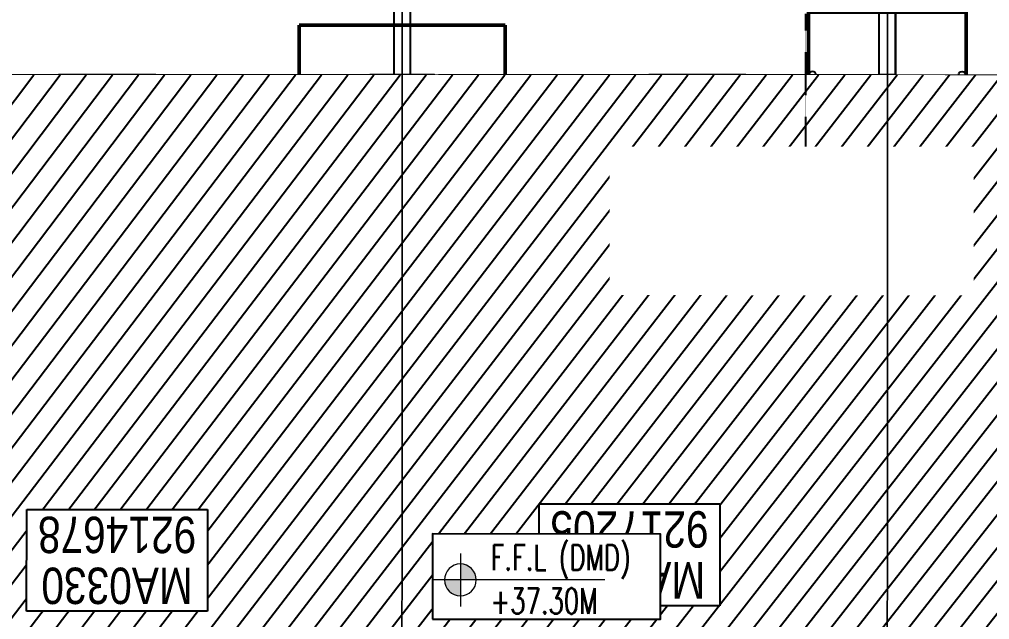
# Model space of a CAD drawing. Header units: centimetres. Extents: x -6122352 to 7132207, y -1694241 to 1947892.
# Drawn here: x 163390 to 175391, y -96716 to -89292 of the extents above; entities that cross this region are included whole.
import ezdxf

# ---------------------------------------------------------------- set-up
doc = ezdxf.new("R2010")
doc.units = ezdxf.units.CM
doc.header["$MEASUREMENT"] = 0
for name, pattern in [('2. HG-ST XR COL 3A (5V 7V 9V 11V - GF (4M & 5D-E)$0$HIDDEN', [0.375, 0.25, -0.125]), ('DASHED2', [0.375, 0.25, -0.125]), ('XR-AR-MID-SETTING OUT FOR MASTER$0$23585-XR-AR-MID-GROUND FLOOR$0$23261-XR-AR-SI-GF$0$HIDDEN', [0.375, 0.25, -0.125]), ('XR-AR-MID-SETTING OUT FOR MASTER$0$23585-XR-AR-MID-GROUND FLOOR$0$945-4P-1-101-GROUND FLOOR PLAN$0$XR-MIDDLE-GROUND FLOOR PLAN$0$HIDDEN', [9.524999999999999, 6.35, -3.175]), ('XR-AR-MID-SETTING OUT FOR MASTER$0$23585-XR-AR-MID-GROUND FLOOR$0$945-4P-1-101-GROUND FLOOR PLAN$0$XR-MIDDLE-GROUND FLOOR PLAN$0$HIDDEN2', [0.1875, 0.125, -0.0625])]:
    doc.linetypes.add(name, pattern=pattern)
for name, color, linetype in [('00-MI-DIM', 7, 'Continuous'), ('@MI-REF LAYER', 7, 'Continuous'), ('B_TH_8', 7, 'Continuous'), ('XR-AR-MID-SETTING OUT FOR MASTER$0$23585-XR-AR-MID-GROUND FLOOR$0$A-Flor-Strs', 1, 'Continuous'), ('XR-AR-MID-SETTING OUT FOR MASTER$0$23585-XR-AR-MID-GROUND FLOOR$0$GS-HATCH-FLOOR TILE', 251, 'Continuous'), ('Xref group 33-41$0$S-LEVELS', 2, 'Continuous'), ('Xref group 33-41$0$TYPICAL NEW PROFILE', 3, 'Continuous')]:
    doc.layers.add(name, color=color, linetype=linetype)
doc.layers.add('08-Compound Wall-4', color=7, linetype='Continuous', lineweight=25, true_color=0xff4405)
for name, color, linetype, lineweight in [('23585-XR-AR-DAMAC PLOT LIMITS$0$1-Mid units', 41, 'Continuous', 5), ('@ Foundations', 4, 'DASHED2', 50), ('A-ANNO-TEXT', 3, 'Continuous', 25), ('XR-AR-MID-SETTING OUT FOR MASTER$0$23585-XR-AR-MID-GROUND FLOOR$0$$A-GLAZ-WNDO', 232, 'Continuous', 9), ('XR-AR-MID-SETTING OUT FOR MASTER$0$23585-XR-AR-MID-GROUND FLOOR$0$$A-WALL', 1, 'Continuous', 5), ('XR-AR-MID-SETTING OUT FOR MASTER$0$23585-XR-AR-MID-GROUND FLOOR$0$A-DOOR', 31, 'Continuous', 5), ('XR-AR-MID-SETTING OUT FOR MASTER$0$23585-XR-AR-MID-GROUND FLOOR$0$A-DOOR-FULL', 1, 'Continuous', 9), ('XR-AR-MID-SETTING OUT FOR MASTER$0$23585-XR-AR-MID-GROUND FLOOR$0$A-EQUP-KITN-PLAN', 202, 'Continuous', 9), ('XR-AR-MID-SETTING OUT FOR MASTER$0$23585-XR-AR-MID-GROUND FLOOR$0$A-FLOR-OVHD', 9, 'XR-AR-MID-SETTING OUT FOR MASTER$0$23585-XR-AR-MID-GROUND FLOOR$0$23261-XR-AR-SI-GF$0$HIDDEN', 15), ('XR-AR-MID-SETTING OUT FOR MASTER$0$23585-XR-AR-MID-GROUND FLOOR$0$A-FLOR-PATT', 8, 'Continuous', 5), ('XR-AR-MID-SETTING OUT FOR MASTER$0$23585-XR-AR-MID-GROUND FLOOR$0$A-GLAZ-SILL', 8, 'Continuous', 5), ('XR-AR-MID-SETTING OUT FOR MASTER$0$23585-XR-AR-MID-GROUND FLOOR$0$A-GLAZ-WNDO', 232, 'Continuous', 9), ('XR-AR-MID-SETTING OUT FOR MASTER$0$23585-XR-AR-MID-GROUND FLOOR$0$A-WALL', 7, 'Continuous', 30), ('XR-AR-MID-SETTING OUT FOR MASTER$0$23585-XR-AR-MID-GROUND FLOOR$0$A-WALL-FNSH', 9, 'Continuous', 5), ('XR-AR-MID-SETTING OUT FOR MASTER$0$23585-XR-AR-MID-GROUND FLOOR$0$S-COLS', 51, 'Continuous', 40), ('Xref group 33-41$0$36-TAGLVL', 23, 'Continuous', 9)]:
    doc.layers.add(name, color=color, linetype=linetype, lineweight=lineweight)
doc.styles.add('Xref group 33-41$0$DLT_TEXT', font='romans.shx', dxfattribs={"width": 0.7})
doc.styles.add('Xref group 33-41$0$Overall SOP Plan$0$LAC-609-NG10-1-XREF-GRID-125SC$0$GRID-DIM-NO', font='arial.ttf', dxfattribs={"width": 0.8})

# ---------------------------------------------------------------- blocks, each defined once
blk = doc.blocks.new('23585-XR-AR-DAMAC PLOT LIMITS')
at = {"layer": '23585-XR-AR-DAMAC PLOT LIMITS$0$1-Mid units', "color": 251, "true_color": 0x636466}
for points in [[(496589.3044999996, 2768951.979900001), (496571.6095000003, 2768968.193499999), (496575.6628999999, 2768972.6173), (496593.3579000002, 2768956.4037)], [(496585.2511, 2768947.5561), (496567.5560999997, 2768963.7697), (496571.6095000003, 2768968.193499999), (496589.3044999996, 2768951.979900001)], [(496581.1977000004, 2768943.132300001), (496563.5025000004, 2768959.346100001), (496567.5560999997, 2768963.7697), (496585.2511, 2768947.5561)]]:
    blk.add_lwpolyline(points, close=True, dxfattribs=at)
blk = doc.blocks.new('A$Cf093b529')
at = {"layer": 'A-ANNO-TEXT'}
blk.add_blockref('23585-XR-AR-DAMAC PLOT LIMITS', (-495391.9901121984, -2768603.441896566), dxfattribs=at)
blk = doc.blocks.new('Xref group 33-41$0$LVL  ATTR')
at = {"color": 7}
blk.add_wipeout([(-0.33727806633866564, 0.38352486299273547), (1.8973092599409713, 0.38352486299273547), (1.8973092599409713, -0.45047952129880775), (-0.33727806633866564, -0.4504795212988073)], dxfattribs=at)
at = {"layer": 'Xref group 33-41$0$36-TAGLVL', "extrusion": (-4.888139810645865e-07, 1.406522031717416e-17, 0.9999999999998805)}
h = blk.add_hatch(color=252, dxfattribs=at)
h.paths.add_polyline_path([(-0.06536514837319736, 0.1562500046566129, 0.4142135623730951), (-0.2216151483731973, 4.656612873077392e-09), (-0.06536514837319736, 4.656612873077392e-09)])
h.paths.add_polyline_path([(0.09088485162680264, 4.656612873077392e-09), (-0.06536514837319736, 4.656612873077392e-09), (-0.06536514837319736, -0.1562499953433871, 0.4142135623730951)])
at = {"layer": 'Xref group 33-41$0$36-TAGLVL', "extrusion": (-4.888139810645865e-07, 1.406522031717408e-17, 0.9999999999998805)}
for p, q in [((-0.06536515014719235, -0.2604166821887048), (-0.06536515014719235, 0.2604166511446238)), ((1.351057254982072, -1.396983861923218e-08, 5.262988010916589e-07), (-0.3253053234689158, -1.396983861923218e-08, -1.018362459642307e-07))]:
    blk.add_line(p, q, dxfattribs=at)
blk.add_circle((-0.06536514830387681, -4.494034574497252e-25, 3.195139836529895e-08), 0.15625, dxfattribs=at)
at = {"layer": 'Xref group 33-41$0$S-LEVELS', "color": 1}
blk.add_lwpolyline([(-0.3372780663386656, 0.3835248629927364), (1.897309259940972, 0.3835248629927364), (1.897309259940972, -0.4504795212988069), (-0.3372780663386656, -0.4504795212988069)], close=True, dxfattribs=at)
at = {"layer": 'Xref group 33-41$0$TYPICAL NEW PROFILE', "color": 3, "style": 'Xref group 33-41$0$DLT_TEXT', "width": 0.7}
for tag, p in [('+0.00M', (0.2413431143818681, 0.067100426539497, -0.0001437184612911057)), ('S.S.L', (0.2413431143818681, -0.3452672204089993, -0.0001437184612911057))]:
    blk.add_attdef(tag, p, '', height=0.2500000000000001, dxfattribs=at)
blk = doc.blocks.new('XR-AR-MID-SETTING OUT FOR MASTER$0$23585-XR-AR-MID-GROUND FLOOR$0$945-4P-1-101-GROUND FLOOR PLAN$0$XR-MIDDLE-CAR PARK HATCH')
at = {"layer": 'XR-AR-MID-SETTING OUT FOR MASTER$0$23585-XR-AR-MID-GROUND FLOOR$0$A-FLOR-PATT'}
blk.add_lwpolyline([(9250.002853021142, 100.0129149327577), (9249.99679574091, 5500.000000009181), (15050.00005108526, 5502.664669244065), (15050.00005108526, 100.450321876061)], close=True, dxfattribs=at)
blk = doc.blocks.new('*U1930')
for points in [[(91, -5.684341886080801e-14), (41, -5.684341886080801e-14), (41, 1021), (91, 1021)], [(0, 0), (38, -5.684341886080801e-14), (38, -50), (50, -50), (50, -122.2246979483663), (0, -122.2246979483663)], [(1100, 2.842170943040401e-14), (1062, -2.842170943040401e-14), (1062, -49.99999999999997), (1050, -49.99999999999997), (1050, -122.2246979483662), (1100, -122.2246979483662)]]:
    blk.add_lwpolyline(points, close=True)
at = {"color": 8, "linetype": 'XR-AR-MID-SETTING OUT FOR MASTER$0$23585-XR-AR-MID-GROUND FLOOR$0$945-4P-1-101-GROUND FLOOR PLAN$0$XR-MIDDLE-GROUND FLOOR PLAN$0$HIDDEN2'}
blk.add_arc((41, -5.684341886080801e-14), 1021, 1.594950045944486e-15, 90, dxfattribs=at)
at = {"layer": 'XR-AR-MID-SETTING OUT FOR MASTER$0$23585-XR-AR-MID-GROUND FLOOR$0$A-GLAZ-SILL', "linetype": 'XR-AR-MID-SETTING OUT FOR MASTER$0$23585-XR-AR-MID-GROUND FLOOR$0$945-4P-1-101-GROUND FLOOR PLAN$0$XR-MIDDLE-GROUND FLOOR PLAN$0$HIDDEN2', "ltscale": 3}
blk.add_lwpolyline([(0, 0), (1100, 0), (1100, -122.2246979483662), (0, -122.2246979483662)], close=True, dxfattribs=at)
blk = doc.blocks.new('*U27')
for points in [[(91, -5.684341886080801e-14), (41, -5.684341886080801e-14), (41, 1021), (91, 1021)], [(0, 0), (38, -5.684341886080801e-14), (38, -50), (50, -50), (50, -249.9999019090924), (0, -249.9999019090924)], [(1100, 2.842170943040401e-14), (1062, -2.842170943040401e-14), (1062, -49.99999999999997), (1050, -49.99999999999997), (1050, -249.9999019090924), (1100, -249.9999019090924)]]:
    blk.add_lwpolyline(points, close=True)
at = {"color": 8, "linetype": 'XR-AR-MID-SETTING OUT FOR MASTER$0$23585-XR-AR-MID-GROUND FLOOR$0$945-4P-1-101-GROUND FLOOR PLAN$0$XR-MIDDLE-GROUND FLOOR PLAN$0$HIDDEN2'}
blk.add_arc((41, -5.684341886080801e-14), 1021, 1.594950045944486e-15, 90, dxfattribs=at)
at = {"layer": 'XR-AR-MID-SETTING OUT FOR MASTER$0$23585-XR-AR-MID-GROUND FLOOR$0$A-GLAZ-SILL', "linetype": 'XR-AR-MID-SETTING OUT FOR MASTER$0$23585-XR-AR-MID-GROUND FLOOR$0$945-4P-1-101-GROUND FLOOR PLAN$0$XR-MIDDLE-GROUND FLOOR PLAN$0$HIDDEN2', "ltscale": 3}
blk.add_lwpolyline([(0, 0), (1100, 0), (1100, -249.9999019090924), (0, -249.9999019090924)], close=True, dxfattribs=at)
blk = doc.blocks.new('XR-AR-MID-SETTING OUT FOR MASTER$0$23585-XR-AR-MID-GROUND FLOOR$0$945-4P-1-101-GROUND FLOOR PLAN$0$XR-MIDDLE-GROUND FLOOR PLAN$0$A$C69996ABC')
at = {"layer": 'XR-AR-MID-SETTING OUT FOR MASTER$0$23585-XR-AR-MID-GROUND FLOOR$0$A-FLOR-OVHD', "linetype": 'XR-AR-MID-SETTING OUT FOR MASTER$0$23585-XR-AR-MID-GROUND FLOOR$0$945-4P-1-101-GROUND FLOOR PLAN$0$XR-MIDDLE-GROUND FLOOR PLAN$0$HIDDEN2', "ltscale": 5}
for p, q in [((-1.567610912189821e-07, 0.8999993633871721), (0.09999984323878941, 0.8999992964713464)), ((-1.567610912189821e-07, 0.8999993633871721), (-1.567612066821766e-07, -6.366128229018386e-07)), ((-1.567612066821766e-07, -6.366128229018386e-07), (0.09999984323878763, -7.035294533608294e-07))]:
    blk.add_line(p, q, dxfattribs=at)
blk.add_lwpolyline([(0.09999984323878763, 0.8499993633871732), (0.2499998432387915, 0.4499993633871799), (0.1000013713221097, 0.04999936338717248)], dxfattribs=at)
at = {"layer": 'XR-AR-MID-SETTING OUT FOR MASTER$0$23585-XR-AR-MID-GROUND FLOOR$0$A-GLAZ-WNDO'}
for p, q in [((0.09999984323878763, 0.8499993633871732), (0.09999984323878763, 0.8999993633871703)), ((0.09999984323878941, 0.8999993633871721), (0.09999984323878763, -6.366128264545523e-07)), ((0.2499998432387809, 0.8499993633871732), (0.09999984323878763, 0.8499993633871732)), ((0.2499998432387809, 0.8999993633871703), (0.2499998432387809, 0.8499993633871732)), ((0.2499998432387809, 0.8499993633871732), (0.2499998432387809, 0.04999936338717248)), ((0.09999984323878763, -6.366128246781955e-07), (0.09999984323878763, 0.04999936338717248)), ((0.09999984323878763, 0.04999936338717248), (0.2499998432387809, 0.04999936338717248)), ((0.249999843238875, -6.366128388890502e-07), (0.249999843238875, 0.04999936338715827))]:
    blk.add_line(p, q, dxfattribs=at)
for points in [[(0.2499986387444419, 0.8999993968456259), (0.0999998435430971, 0.8999992964713464)], [(0.09999984323878763, -7.035294533608294e-07), (0.2499998432388448, -6.366128317836228e-07)]]:
    blk.add_lwpolyline(points, dxfattribs=at)
blk.add_lwpolyline([(0.2499998432387951, 0.8499993633871732), (0.2499998432387933, 0.04999936338717248), (0.1999998432387962, 0.04999936338717248), (0.1999998432387962, 0.8499993633871732)], close=True, dxfattribs=at)
blk = doc.blocks.new('XR-AR-MID-SETTING OUT FOR MASTER$0$23585-XR-AR-MID-GROUND FLOOR$0$945-4P-1-101-GROUND FLOOR PLAN$0$XR-MIDDLE-GROUND FLOOR PLAN$0$A$C70344426')
at = {"layer": 'XR-AR-MID-SETTING OUT FOR MASTER$0$23585-XR-AR-MID-GROUND FLOOR$0$A-GLAZ-SILL'}
blk.add_line((0.2499999770719823, 2.649999396845162), (0.2499999770722034, -6.03154830969288e-07), dxfattribs=at)
at = {"layer": 'XR-AR-MID-SETTING OUT FOR MASTER$0$23585-XR-AR-MID-GROUND FLOOR$0$A-GLAZ-WNDO'}
for p, q in [((-2.292779743839901e-08, 2.649999396845162), (-2.292779743839901e-08, 2.599999396845165)), ((-2.292779743839901e-08, 2.649999396845162), (0.2499999770719823, 2.649999396845162)), ((0.14999997707221, 2.599999396845165), (0.14999997707221, 2.649999396845162)), ((-2.292779743839901e-08, 2.599999396845165), (0.14999997707221, 2.599999396845165)), ((0.14999997707221, 2.599999396845165), (0.1499999770722091, -6.031548327456449e-07)), ((-2.29277832275443e-08, 1.799999396845166), (-2.29277832275443e-08, 1.749999396845167)), ((0.14999997707221, 1.799999396845166), (-2.29277832275443e-08, 1.799999396845166)), ((-2.29277832275443e-08, 1.749999396845167), (0.14999997707221, 1.749999396845167)), ((0.14999997707221, 1.749999396845167), (0.14999997707221, 1.799999396845166)), ((-2.29277832275443e-08, 0.8999993968451641), (-2.292778233936588e-08, 0.8499993968451669)), ((0.14999997707221, 0.8999993968451641), (-2.29277832275443e-08, 0.8999993968451641)), ((-2.292778233936588e-08, 0.8499993968451669), (0.14999997707221, 0.8499993968451669)), ((-2.292778233936588e-08, 0.8499993968451669), (-2.292778233936588e-08, 0.04999939684516619)), ((0.14999997707221, 0.8499993968451669), (0.14999997707221, 0.8999993968451641)), ((0.1499999770722091, 0.04999939684516619), (-2.292778233936588e-08, 0.04999939684516619)), ((-2.29278782626352e-08, -6.031548451801427e-07), (-2.29278782626352e-08, 0.04999939684515198)), ((0.1499999770722091, -6.03154830969288e-07), (0.1499999770722091, 0.04999939684516619)), ((0.2499999770722034, -6.03154830969288e-07), (-2.292778233936588e-08, -6.03154830969288e-07))]:
    blk.add_line(p, q, dxfattribs=at)
blk.add_lwpolyline([(0.04999997707220061, 1.799999396845166), (0.04999997707219972, 2.599999396845165), (-2.292779743839901e-08, 2.599999396845165), (-2.292779566204217e-08, 0.8999993968451641), (0.0499999770722015, 0.8999993968451641), (0.04999997707220061, 1.749999396845167)], dxfattribs=at)
blk.add_lwpolyline([(-2.292779566204217e-08, 0.8499993968451669), (-2.292779655022059e-08, 0.04999939684516619), (0.04999997707220061, 0.04999939684516619), (0.0499999770722015, 0.8499993968451669)], close=True, dxfattribs=at)
blk = doc.blocks.new('*U28')
for points in [[(0, 69.99999979828543), (38, 69.99999979828549), (38, 119.9999997982854), (50, 119.9999997982854), (50, 179.9999998655237), (0, 179.9999998655237)], [(1100, 69.9999997982854), (1062, 69.99999979828546), (1062, 119.9999997982854), (1050, 119.9999997982854), (1050, 179.9999998655236), (1100, 179.9999998655236)], [(91, 69.99999979828549), (41, 69.99999979828549), (41, -951.0000002017147), (91, -951.0000002017147)]]:
    blk.add_lwpolyline(points, close=True)
at = {"color": 8, "linetype": 'XR-AR-MID-SETTING OUT FOR MASTER$0$23585-XR-AR-MID-GROUND FLOOR$0$945-4P-1-101-GROUND FLOOR PLAN$0$XR-MIDDLE-GROUND FLOOR PLAN$0$HIDDEN2'}
blk.add_arc((41, 69.99999979828549), 1021, 270, 0, dxfattribs=at)
at = {"layer": 'XR-AR-MID-SETTING OUT FOR MASTER$0$23585-XR-AR-MID-GROUND FLOOR$0$A-GLAZ-SILL', "linetype": 'XR-AR-MID-SETTING OUT FOR MASTER$0$23585-XR-AR-MID-GROUND FLOOR$0$945-4P-1-101-GROUND FLOOR PLAN$0$XR-MIDDLE-GROUND FLOOR PLAN$0$HIDDEN2', "ltscale": 3}
blk.add_lwpolyline([(0, 69.99999979828543), (1100, 69.99999979828543), (1100, 179.9999998655236), (0, 179.9999998655236)], close=True, dxfattribs=at)
blk = doc.blocks.new('XR-AR-MID-SETTING OUT FOR MASTER$0$23585-XR-AR-MID-GROUND FLOOR$0$945-4P-1-101-GROUND FLOOR PLAN$0$XR-MIDDLE-GROUND FLOOR PLAN$0$A$C2DB306E2')
at = {"layer": 'XR-AR-MID-SETTING OUT FOR MASTER$0$23585-XR-AR-MID-GROUND FLOOR$0$A-DOOR-FULL'}
for p, q in [((0.1500002073711251, 1.24999990754791), (0.05000020737113076, 1.24999990754791)), ((0.05000020737113076, 1.24999990754791), (0.05000020737113076, 1.199999907547909)), ((0.1500002073711251, 1.199999907547909), (0.1500002073711251, 1.24999990754791)), ((0.05000020737113076, 1.199999907547909), (0.1500002073711251, 1.199999907547909)), ((2.073711318217875e-07, 0.7999999075479082), (2.073711318217875e-07, -9.245209264818754e-08)), ((2.073711318217875e-07, 0.7999999075479082), (0.04000020737113097, 0.7999999075479082)), ((0.04000020737113097, 0.7999999075479082), (0.04000020737113452, -9.245209264818754e-08)), ((0.05000020737113253, 0.3499999075479089), (0.05000020737113253, 0.3999999075479096)), ((0.05000020737113253, 0.3999999075479096), (0.1500002073711322, 0.399999907547908)), ((0.1500002073711322, 0.399999907547908), (0.1500002073711322, 0.3499999075479073)), ((0.1500002073711322, 0.3499999075479073), (0.05000020737113253, 0.3499999075479089)), ((2.073711318217875e-07, -9.245209264818754e-08), (0.04000020737113452, -9.245209264818754e-08))]:
    blk.add_line(p, q, dxfattribs=at)
at = {"layer": 'XR-AR-MID-SETTING OUT FOR MASTER$0$23585-XR-AR-MID-GROUND FLOOR$0$A-GLAZ-SILL', "linetype": 'XR-AR-MID-SETTING OUT FOR MASTER$0$23585-XR-AR-MID-GROUND FLOOR$0$945-4P-1-101-GROUND FLOOR PLAN$0$XR-MIDDLE-GROUND FLOOR PLAN$0$HIDDEN2', "ltscale": 3}
for p, q in [((0.05000020737113076, 1.199999907547909), (0.05000020737113431, 0.399999907547908)), ((0.1500002073711251, 1.199999907547909), (0.1500002073711304, 0.3999999075479083))]:
    blk.add_line(p, q, dxfattribs=at)
blk = doc.blocks.new('XR-AR-MID-SETTING OUT FOR MASTER$0$23585-XR-AR-MID-GROUND FLOOR$0$945-4P-1-101-GROUND FLOOR PLAN$0$XR-MIDDLE-GROUND FLOOR PLAN$0$WRFWF')
at = {"layer": 'XR-AR-MID-SETTING OUT FOR MASTER$0$23585-XR-AR-MID-GROUND FLOOR$0$A-FLOR-OVHD', "linetype": 'XR-AR-MID-SETTING OUT FOR MASTER$0$23585-XR-AR-MID-GROUND FLOOR$0$945-4P-1-101-GROUND FLOOR PLAN$0$XR-MIDDLE-GROUND FLOOR PLAN$0$HIDDEN', "ltscale": 0.1}
for p, q in [((9250.00889430586, 14089.9999996908), (9250.008894346622, 9909.449274283641)), ((10350.00889432596, 14089.44927426482), (9250.008894305867, 14089.44927426484)), ((10350.00889432159, 13809.44927426483), (9250.008894308598, 13809.44927426484)), ((10350.00889431722, 13529.44927426483), (9250.008894311328, 13529.44927426484)), ((10350.00889431286, 13249.44927426483), (9250.008894314058, 13249.44927426484)), ((10350.00889431286, 12969.44927426484), (9250.008894314054, 12969.44927426485)), ((10350.00889431285, 12689.44927426484), (9250.00889431405, 12689.44927426486)), ((10350.00889431285, 12409.44927426485), (9250.008894314047, 12409.44927426486)), ((10350.00889431284, 12129.44927426485), (9250.008894314044, 12129.44927426487)), ((10350.00889431284, 11849.44927426486), (9250.00889431404, 11849.44927426487)), ((10350.00889431284, 11569.44927426486), (9250.008894314036, 11569.44927426488)), ((10350.00889431283, 11289.44927426487), (9250.00889431403, 11289.44927426488)), ((10350.00889431283, 11009.44927426487), (9250.008894314027, 11009.44927426489)), ((10350.00889432794, 11009.4492742833), (10350.00889432794, 9909.449274272882)), ((10350.00889432794, 9909.449274272882), (9250.008894346622, 9909.449274283641))]:
    blk.add_line(p, q, dxfattribs=at)
blk.add_lwpolyline([(10350.00889430916, 14369.99999969173), (10350.00889431698, 11009.4492742833)], dxfattribs=at)
blk = doc.blocks.new('*U26')
at = {"color": 0, "linetype": 'ByBlock'}
blk.add_line((0, 300.373844656252), (0, 0), dxfattribs=at)
at = {"color": 0, "linetype": 'ByBlock', "const_width": 15.00000006679886}
blk.add_lwpolyline([(194.8557167125982, 187.8738441410269), (0, 300.373844656252), (-194.8557167125982, 187.8738441410269)], dxfattribs=at)
blk.add_circle((0, 0), 45.00000020605512)
blk = doc.blocks.new('XR-AR-MID-SETTING OUT FOR MASTER$0$23585-XR-AR-MID-GROUND FLOOR$0$A$C08698786')
at = {"layer": 'XR-AR-MID-SETTING OUT FOR MASTER$0$23585-XR-AR-MID-GROUND FLOOR$0$S-COLS', "color": 252, "lineweight": 30}
for points in [[(5900.001027584076, 11147.2902572155), (5900.001027584076, 9747.290257692337), (6100.001027584076, 9747.290257453918), (6100.001027584076, 11147.29025769234)], [(-100.029412984848, 9156.81441116333), (-100.029412984848, 7756.814410686493), (99.97058701515198, 7756.81441116333), (99.97058701515198, 9156.814410686493)], [(-99.99135446548462, 6699.998335123062), (-99.99135446548462, 5499.998335123062), (100.0086455345154, 5499.998334884644), (100.0086455345154, 6699.998334646225)], [(5900.001601219177, 6500), (5900.001601219177, 5499.999999523163), (6100.001601219177, 5500), (6100.001601219177, 6499.999999523163)]]:
    blk.add_lwpolyline(points, close=True, dxfattribs=at)
blk = doc.blocks.new('XR-AR-MID-SETTING OUT FOR MASTER')
at = {"layer": 'XR-AR-MID-SETTING OUT FOR MASTER$0$23585-XR-AR-MID-GROUND FLOOR$0$A-EQUP-KITN-PLAN', "color": 8}
for p, q in [((5300.027079373598, 12102.66431617737), (5300.028238087893, 14252.66031217575)), ((4404.893656820059, 11502.66881656647), (4404.895194619894, 12102.66970968246)), ((4404.895194619894, 12102.66970968246), (5300.027079373598, 12102.66431617737))]:
    blk.add_line(p, q, dxfattribs=at)
at = {"layer": 'XR-AR-MID-SETTING OUT FOR MASTER$0$23585-XR-AR-MID-GROUND FLOOR$0$A-FLOR-OVHD', "color": 8, "linetype": 'XR-AR-MID-SETTING OUT FOR MASTER$0$23585-XR-AR-MID-GROUND FLOOR$0$23261-XR-AR-SI-GF$0$HIDDEN', "ltscale": 5}
for p, q in [((5579.946963220835, 12102.66686105728), (5579.94848254323, 14852.65977716446)), ((3400.046698898077, 14152.65701627731), (3400.011432737112, 12202.66620731354)), ((3500.053779155016, 12202.66576147079), (3500.053778856993, 14152.65753126144)), ((5400.002383977175, 12002.66818761826), (5900.001078754663, 11502.66702699661)), ((5900.010024100542, 12002.66746664047), (5400.002384632826, 11502.66700839996))]:
    blk.add_line(p, q, dxfattribs=at)
blk.add_lwpolyline([(2749.981962949038, 12002.63648319244), (3249.976088136435, 12002.63648366928), (3249.976087421179, 11502.65313434601), (2749.981963723898, 11502.65313434601)], close=True, dxfattribs=at)
for points in [[(2749.981962949038, 12002.63648319244), (3249.976087421179, 11502.65313434601)], [(2749.981963723898, 11502.65313434601), (3249.976088136435, 12002.63648366928)]]:
    blk.add_lwpolyline(points, dxfattribs=at)
at = {"layer": 'XR-AR-MID-SETTING OUT FOR MASTER$0$23585-XR-AR-MID-GROUND FLOOR$0$A-Flor-Strs', "color": 8}
for p, q in [((5900.008223325014, 5802.664086818695), (4249.995741575956, 5802.666512012482)), ((5900.008222848177, 5502.664668560028), (4249.999916404486, 5502.666511535645))]:
    blk.add_line(p, q, dxfattribs=at)
at = {"layer": 'XR-AR-MID-SETTING OUT FOR MASTER$0$23585-XR-AR-MID-GROUND FLOOR$0$A-WALL', "color": 8}
for points in [[(99.99999931454659, 19472.65428209305), (-99.99999925494194, 19472.65428256989), (-99.998236566782, 5500.00000667572), (100.0017631351948, 5500.000006198883), (99.9995484650135, 8850.141927242279), (1100.048611491919, 8850.10940027237), (1100.048611015081, 8950.109399795532), (100.03925588727, 8950.072475910187), (100.0088088810444, 10949.9982419014), (2099.951952844858, 10949.99824142456), (2099.998660355806, 9950.143901348114), (2199.988806992769, 9950.143900871277), (2200.057162195444, 11149.97698402405), (2100.075846284628, 11149.97698354721), (2100.039519578218, 11049.97698402405), (100.0088088810444, 11049.99824142456)], [(5899.999999791384, 19472.65428161621), (6099.999999731779, 19472.65428209305), (6100.001724034548, 5500.167464256287), (5900.001724511385, 5500.167624473572), (5900.00086197257, 14852.65960931778), (5500.076263397932, 14852.66031265259), (5500.0762629807, 14952.66031169891), (5900.000431150198, 14952.65961027145)], [(2200.013650625944, 13652.63605213165), (2200.017217665911, 13652.6360502243), (2200.024336546659, 13852.63604974747), (1199.974533885717, 13852.65850543976), (1199.974534541368, 13752.66171360016), (1850.013650208712, 13752.64729642868), (1850.013650685549, 13102.64278697968), (2100.128742069006, 13102.63829755783), (2100.128742545843, 12652.63829708099), (1949.986809521914, 12652.64009141922), (1949.9868093431, 12552.35255002975), (2100.055755704641, 12552.35255050659), (2100.016017049551, 12049.97720527649), (2199.959899276495, 12049.97720527649), (2199.999632865191, 13202.6360502243), (2050.003180772066, 13202.63829612732), (2050.012347489595, 13652.63829517365), (2200.019845813513, 13652.63604927063)], [(3400.011432737112, 12202.66620731354), (3500.05377843976, 12202.66548633575), (3500.054259866476, 11502.6662735939), (4400.00315502286, 11502.6662735939), (4400.003322631121, 11252.66687631607), (3650.009347468615, 11252.66637420654), (3650.00999417901, 11027.59896087646), (3399.999906569719, 11027.60113668442)], [(4249.99788531661, 5499.997992992401), (3049.999798089266, 5499.998546600342), (3049.999915927649, 5749.998607635498), (4000.1953599751, 5749.998309612274), (4000.194991916418, 8849.999089241028), (3300.031373769045, 8849.999089241028), (3300.03137382865, 8950.028236865997), (3399.980282574892, 8950.188519954681), (3400.07691988349, 9927.598960876465), (3649.996516317129, 9927.59895992279), (3650.010299950838, 9100.016639709473), (4249.999546438456, 9099.986570835114)], [(2100.104106515646, 8950.142809391022), (2099.943570882082, 9050.155592918396), (2199.988806694746, 9050.153767585754), (2199.989685982466, 8950.146322250366), (2300.031373292208, 8950.151598453522), (2300.031373888254, 8850.08178806305), (2000.048611432314, 8850.14280796051), (2000.048610955477, 8950.14280796051)], [(99.9999164044857, 5750.000005722046), (399.9999158680439, 5750.00000667572), (399.9998005926609, 5499.999855995178), (99.99991658329964, 5500.000007152557)]]:
    blk.add_lwpolyline(points, close=True, dxfattribs=at)
for points in [[(5700.000849276781, 12002.66818761826), (5900.010024160147, 12002.66818761826), (5900.010264188051, 12102.67056417465), (5300.001914769411, 12102.66581106186), (5300.002845078707, 11502.66761207581), (5300.003155499697, 11502.66747426987), (5300.003322392702, 11252.66747808456), (5900.008223563433, 11252.66787910461), (5900.008823722601, 11502.66700792313), (5400.002380043268, 11502.66700792313), (5400.002380281687, 12002.66818714142), (5700.000849276781, 12002.66818761826)], [(2100.039519578218, 11049.97698402405), (2100.039519578218, 10949.99824142456)]]:
    blk.add_lwpolyline(points, dxfattribs=at)
at = {"layer": 'XR-AR-MID-SETTING OUT FOR MASTER$0$23585-XR-AR-MID-GROUND FLOOR$0$A-WALL-FNSH', "color": 8}
for points in [[(2080.02239587903, 10929.99824142456), (119.995479375124, 10929.99824142456), (119.9793129861355, 8972.785739421844), (1100.04861047864, 8972.787498474121), (1100.048610597849, 8952.787498474121)], [(2099.966006189585, 9949.988984107971), (2079.984055787325, 9949.990225315094), (2080.02239587903, 10929.99824142456)]]:
    blk.add_lwpolyline(points, dxfattribs=at)
at = {"layer": '08-Compound Wall-4', "ltscale": 100}
blk.add_blockref('XR-AR-MID-SETTING OUT FOR MASTER$0$23585-XR-AR-MID-GROUND FLOOR$0$945-4P-1-101-GROUND FLOOR PLAN$0$XR-MIDDLE-CAR PARK HATCH', (-9150.000085264444, 0.1875896453857422), dxfattribs=at)
at = {"layer": 'XR-AR-MID-SETTING OUT FOR MASTER$0$23585-XR-AR-MID-GROUND FLOOR$0$$A-GLAZ-WNDO', "color": 8}
for name, p, xscale, yscale, zscale, rotation in [('XR-AR-MID-SETTING OUT FOR MASTER$0$23585-XR-AR-MID-GROUND FLOOR$0$945-4P-1-101-GROUND FLOOR PLAN$0$XR-MIDDLE-GROUND FLOOR PLAN$0$A$C69996ABC', (5300.002552062273, 11252.66763496399), 1000.000000000049, 1000.000000000049, 1000.000000000049, 90), ('XR-AR-MID-SETTING OUT FOR MASTER$0$23585-XR-AR-MID-GROUND FLOOR$0$945-4P-1-101-GROUND FLOOR PLAN$0$XR-MIDDLE-GROUND FLOOR PLAN$0$A$C70344426', (400.0005185902119, 5499.999113082886), -1000.000000000001, 1000.000000000001, 1000.000000000001, 270)]:
    blk.add_blockref(name, p, dxfattribs=dict(at, xscale=xscale, yscale=yscale, zscale=zscale, rotation=rotation))
at = {"layer": 'XR-AR-MID-SETTING OUT FOR MASTER$0$23585-XR-AR-MID-GROUND FLOOR$0$$A-WALL', "color": 8}
blk.add_blockref('XR-AR-MID-SETTING OUT FOR MASTER$0$23585-XR-AR-MID-GROUND FLOOR$0$945-4P-1-101-GROUND FLOOR PLAN$0$XR-MIDDLE-GROUND FLOOR PLAN$0$WRFWF', (-9150.000085562468, -796.7907695770264), dxfattribs=at)
at = {"layer": 'XR-AR-MID-SETTING OUT FOR MASTER$0$23585-XR-AR-MID-GROUND FLOOR$0$A-DOOR', "color": 8, "xscale": -1000.000000000001, "yscale": 1000.000000000001, "zscale": 1000.000000000001, "rotation": 270}
blk.add_blockref('XR-AR-MID-SETTING OUT FOR MASTER$0$23585-XR-AR-MID-GROUND FLOOR$0$945-4P-1-101-GROUND FLOOR PLAN$0$XR-MIDDLE-GROUND FLOOR PLAN$0$A$C2DB306E2', (750.048703700304, 8800.109192848206), dxfattribs=at)
at = {"layer": 'XR-AR-MID-SETTING OUT FOR MASTER$0$23585-XR-AR-MID-GROUND FLOOR$0$A-DOOR-FULL', "color": 8, "xscale": 0.8181820445283869, "yscale": 0.8181820445283869, "zscale": 0.8181820445283869, "rotation": 90}
for p in [(2100.065477222204, 11149.97698354721), (2099.986753255129, 9050.14365196228)]:
    blk.add_blockref('*U1930', p, dxfattribs=at)
at = {"layer": 'XR-AR-MID-SETTING OUT FOR MASTER$0$23585-XR-AR-MID-GROUND FLOOR$0$A-DOOR-FULL', "color": 8, "rotation": 90}
blk.add_blockref('*U27', (3399.986430436373, 9927.598960399628), dxfattribs=at)
at = {"layer": 'XR-AR-MID-SETTING OUT FOR MASTER$0$23585-XR-AR-MID-GROUND FLOOR$0$A-DOOR-FULL', "color": 8, "xscale": -0.909090909090913, "yscale": 0.909090909090913, "zscale": 0.909090909090913}
blk.add_blockref('*U28', (3300.031373530626, 8786.391873836517), dxfattribs=at)
at = {"layer": 'XR-AR-MID-SETTING OUT FOR MASTER$0$23585-XR-AR-MID-GROUND FLOOR$0$A-Flor-Strs', "color": 8}
blk.add_blockref('*U26', (5075.001124709845, 5502.291454792023), dxfattribs=at)
at = {"layer": 'XR-AR-MID-SETTING OUT FOR MASTER$0$23585-XR-AR-MID-GROUND FLOOR$0$GS-HATCH-FLOOR TILE', "color": 8}
blk.add_blockref('XR-AR-MID-SETTING OUT FOR MASTER$0$23585-XR-AR-MID-GROUND FLOOR$0$A$C08698786', (-1.490116119384766e-07, 0), dxfattribs=at)
blk = doc.blocks.new('MID UNIT')
at = {"xscale": 0.001, "yscale": 0.001, "zscale": 0.001}
blk.add_blockref('XR-AR-MID-SETTING OUT FOR MASTER', (0, 0), dxfattribs=at)
blk = doc.blocks.new('TH_8')
at = {"xscale": -1}
blk.add_blockref('MID UNIT', (495826.3053798467, 2769197.479078153), dxfattribs=at)
for p in [(495814.305379842, 2769197.479078153), (495826.3053798378, 2769197.479078153)]:
    blk.add_blockref('MID UNIT', p)
blk = doc.blocks.new('A$Ca7ad59d2')
at = {"layer": 'B_TH_8', "xscale": 1.000018136216304, "yscale": 1.000018136216304, "zscale": 1.000018136216304}
blk.add_blockref('TH_8', (-495803.6470986201, -2769248.051850634), dxfattribs=at)
blk = doc.blocks.new('A$C4abd1289')
at = {"layer": '08-Compound Wall-4', "ltscale": 100}
for points in [[(0, 0), (200.0021820068359, 4.76837158203125e-07), (199.8981691896915, -4950.000262379646), (-0.1040131151676178, -4950.000261902809)], [(5999.999999701977, 4.76837158203125e-07), (6200.002182662487, -4.76837158203125e-07), (6199.898169249296, -4950.000262379646), (5999.895986706018, -4950.000261902809)]]:
    blk.add_lwpolyline(points, close=True, dxfattribs=at)
blk = doc.blocks.new('A$Cac0110ba')
at = {"rotation": 227.5015136760979}
blk.add_blockref('A$Ca7ad59d2', (28.54929658252513, 57.49132066033781), dxfattribs=at)
at = {"layer": '@ Foundations', "linetype": 'DASHED2', "ltscale": 25}
for points in [[(15.10551255749306, 36.34271647967398), (16.98561527853599, 34.62001111917198), (15.66825235605938, 33.18228550907224), (13.78814963501645, 34.90499086957425)], [(18.51952584920218, 33.48577736830339), (20.69454664405202, 31.49284371593967), (19.10695542994654, 29.76020003203303), (16.93193463463103, 31.75313368393108)], [(9.650002497422975, 30.15175093198195), (13.41020793927601, 26.7063402114436), (15.13291329954518, 28.58644293248653), (11.37270785769215, 32.03185365302488)]]:
    blk.add_lwpolyline(points, close=True, dxfattribs=at)
at = {"color": 10, "xscale": 0.001000007223668515, "yscale": 0.001000007223668515, "zscale": 0.001000007223668515, "rotation": 227.5015136760979}
blk.add_blockref('A$C4abd1289', (15.08520960871829, 35.17375256447122), dxfattribs=at)

msp = doc.modelspace()

# ---------------------------------------------------------------- block references
at = {"color": 94, "linetype": '2. HG-ST XR COL 3A (5V 7V 9V 11V - GF (4M & 5D-E)$0$HIDDEN', "xscale": 1000, "yscale": 1000, "zscale": 1000, "rotation": 312.4883110972302}
msp.add_blockref('A$Cac0110ba', (138098.2151797014, -102612.8341626052), dxfattribs=at)

# ---------------------------------------------------------------- next in the draw order: wipeouts: each hides what was drawn before it
at = {"color": 10}
msp.add_wipeout([(198275.3921904103, -104256.67465484346), (198277.6024852933, -89983.15121534048), (137973.99123918772, -89974.4610474222), (137971.62205373496, -104245.95954391618), (144221.7361697793, -104247.34826951602), (144221.90594372264, -103946.4486329037), (192025.46282542183, -103955.05220550337), (192025.4153281002, -104255.68871988932), (198276.69141260552, -104256.69244835054)], dxfattribs=at).dxf.layer = '@MI-REF LAYER'

# ---------------------------------------------------------------- next in the draw order: hatches: boundary and pattern name
at = {"layer": '@MI-REF LAYER'}
h = msp.add_hatch(dxfattribs=at)
h.set_pattern_fill('ANSI31', color=256, scale=1999.999998458916, angle=-173.2764582181798)
h.set_pattern_definition([(231.7235417818202, (2377424248.388937, 1503992843.986378), (196.2577398699116, -154.8641322089669), [])])
h.paths.add_polyline_path([(137973.3174367756, -89974.4609193851), (137971.622053516, -104245.9595442412), (144221.736170091, -104247.348269231), (144221.9059435594, -103946.4486329976), (192026.7673076355, -103954.9571009299), (192026.7198083964, -104255.6097373551), (198276.6966703817, -104256.5971348351), (198278.9011911725, -89983.05610956397)])

# ---------------------------------------------------------------- next in the draw order: linework, layer by layer
at = {"layer": '@MI-REF LAYER', "linetype": 'DASHED2', "extrusion": (-1.092212975383845e-12, -6.924064919936373e-09, 1), "elevation": 20.83456312499496}
msp.add_lwpolyline([(173112.0151462599, -89221.78636776972), (173113.0504792658, -90877.47538067221)], dxfattribs=at)
at = {"layer": '@MI-REF LAYER', "const_width": 5.000000000000002}
msp.add_lwpolyline([(137973.3174367756, -89974.4609193851), (137971.622053516, -104245.9595442412), (144221.736170091, -104247.348269231), (144221.9059435594, -103946.4486329976), (192026.7673076355, -103954.9571009299), (192026.7198083964, -104255.6097373551), (198276.6966703817, -104256.5971348351), (198278.9011911725, -89983.05610956397), (137973.3174367756, -89974.4609193851)], close=True, dxfattribs=at)

# ---------------------------------------------------------------- next in the draw order: texts
at = {"layer": '00-MI-DIM', "color": 7, "char_height": 450.0000000000002, "width": 2056.8768805703, "attachment_point": 1, "rotation": 179.9888605494505, "line_spacing_factor": 0.8394388776454546, "style": 'Xref group 33-41$0$Overall SOP Plan$0$LAC-609-NG10-1-XREF-GRID-125SC$0$GRID-DIM-NO', "bg_fill": 19, "box_fill_scale": 1.2, "bg_fill_color": 256, "bg_fill_transparency": 0}
for s, insert in [('\\pxqc;MA0331 9217205', (171964.7318035653, -96455.78339302064, -157.461039985285)), ('\\pxqc;MA0330 9214678', (165626.1626409061, -96523.89605180662, -157.461039985285))]:
    msp.add_mtext(s, dxfattribs=dict(at, insert=insert))

# ---------------------------------------------------------------- next in the draw order: wipeouts: each hides what was drawn before it
at = {"color": 10}
msp.add_wipeout([(170692.54533205758, -90866.99293506678), (175192.54526560137, -90867.76803079173), (175192.228989743, -92703.9795092689), (170692.2290561544, -92703.20441349503), (170692.5453310061, -90866.99293549015)], dxfattribs=at).dxf.layer = '@MI-REF LAYER'

# ---------------------------------------------------------------- next in the draw order: block references
at = {"layer": '@MI-REF LAYER', "color": 7}
ref = msp.add_blockref('Xref group 33-41$0$LVL  ATTR', (168926.9451189137, -96225.80438934606, 0.1813406031707793), dxfattribs=dict(at, xscale=-1261.776681587609, yscale=1261.776681587609, zscale=1261.776681587609, rotation=179.9892884097639))
ref.add_attrib('S.S.L', 'F.F.L (DMD)', (169218.6231893091, -96105.65296030774), dxfattribs={"layer": 'Xref group 33-41$0$TYPICAL NEW PROFILE', "color": 3, "height": 315.4441703969023, "rotation": 359.9892916006755, "style": 'Xref group 33-41$0$DLT_TEXT', "width": 0.7})
ref.add_attrib('+0.00M', '+37.30M ', (169215.8517817966, -96644.85443904002), dxfattribs={"layer": 'Xref group 33-41$0$TYPICAL NEW PROFILE', "color": 3, "height": 315.4441703969023, "rotation": 359.9892916006755, "style": 'Xref group 33-41$0$DLT_TEXT', "width": 0.7})

# ---------------------------------------------------------------- next in the draw order: block references
at = {"layer": '@MI-REF LAYER', "xscale": 1000, "yscale": 1000, "zscale": 1000, "rotation": 312.4882903633292}
msp.add_blockref('A$Cf093b529', (-891608.7329339073, 539022.7201118186), dxfattribs=at)

doc.saveas('drawing.dxf')
